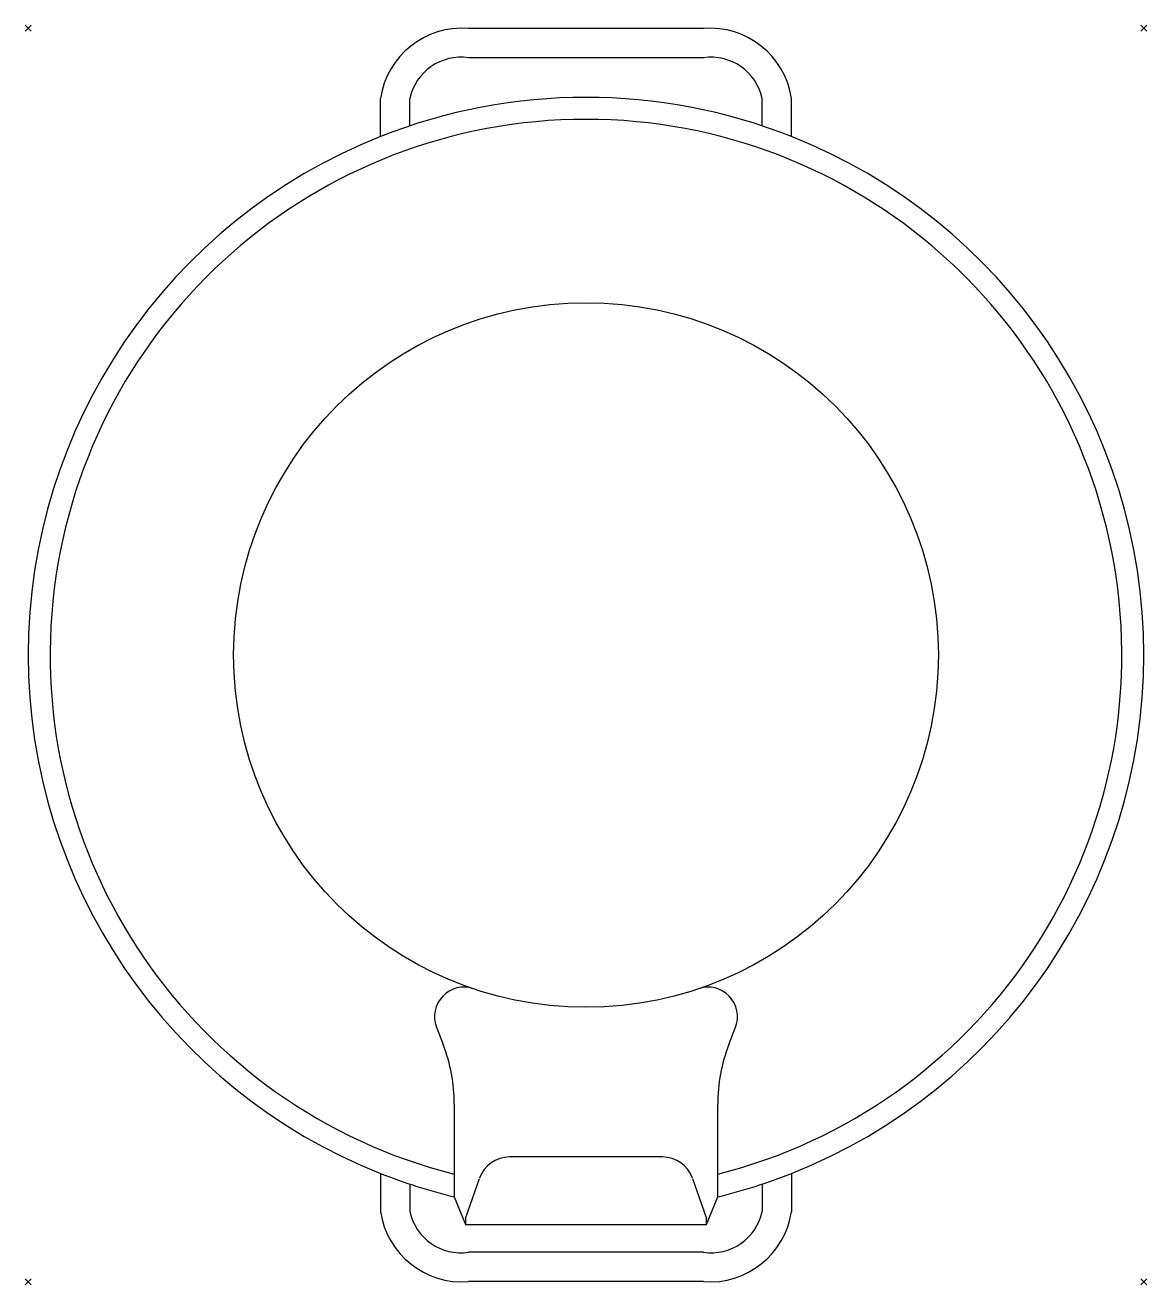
# Model space of a CAD drawing. Header units: millimetres. Extents: x -1 to 381, y -428 to 1.
import ezdxf

# ---------------------------------------------------------------- set-up
doc = ezdxf.new("R2010")
doc.units = ezdxf.units.MM
doc.header["$PDMODE"] = 3
for name, color, linetype in [('IQ_200_2D', 1, 'Continuous'), ('IQ_204_2D', 7, 'Continuous'), ('IQ_INS_3D', 3, 'Continuous')]:
    doc.layers.add(name, color=color, linetype=linetype)

msp = doc.modelspace()

# ---------------------------------------------------------------- linework, layer by layer
at = {"layer": 'IQ_200_2D'}
for p, q in [((230, -0.08), (150, -0.08)), ((120, -36.95), (120, -23.99)), ((260, -36.95), (260, -23.99)), ((120, -390.22), (120, -403.18)), ((260, -390.22), (260, -403.18)), ((230, -427.08), (150, -427.08))]:
    msp.add_line(p, q, dxfattribs=at)
for centre, radius, start, end in [((147.83, -28.14), 28.14, 85.5877, 171.5184), ((232.17, -28.14), 28.14, 8.4816, 94.4123), ((190, -213.58), 190, 111.618, 248.382), ((190, -213.58), 190, 291.618, 68.382), ((147.83, -399.03), 28.14, 188.4816, 274.4123), ((232.17, -399.03), 28.14, 265.5877, 351.5184)]:
    msp.add_arc(centre, radius, start, end, dxfattribs=at)
at = {"layer": 'IQ_204_2D'}
for p, q in [((230, -10.08), (150, -10.08)), ((130, -33.31), (130, -23.99)), ((250, -33.31), (250, -23.99)), ((139.08, -340.34), (141.37, -346.29)), ((238.63, -346.29), (240.92, -340.34)), ((145.15, -366.67), (145.15, -398.21)), ((234.85, -398.21), (234.85, -366.67)), ((216.07, -384.61), (163.93, -384.61)), ((130, -393.86), (130, -403.18)), ((149, -405.61), (153.72, -391.89)), ((226.28, -391.89), (231, -405.61)), ((250, -393.86), (250, -403.18)), ((145.15, -398.21), (149, -407.61)), ((231, -407.61), (234.85, -398.21)), ((149, -405.61), (149, -407.61)), ((149, -407.61), (231, -407.61)), ((231, -407.61), (231, -405.61)), ((230, -417.08), (150, -417.08))]:
    msp.add_line(p, q, dxfattribs=at)
msp.add_circle((190, -213.58), 120, dxfattribs=at)
for centre, radius, start, end in [((147.42, -27.71), 17.81, 81.6767, 167.9542), ((232.58, -27.71), 17.81, 12.0458, 98.3233), ((190, -213.58), 190, 68.382, 111.618), ((190, -213.58), 182.5, 284.2272, 255.7728), ((148.42, -336.75), 10, 71.3467, 201), ((231.58, -336.75), 10, 339, 108.6533), ((88.29, -366.67), 56.86, 0, 21), ((291.71, -366.67), 56.86, 159, 180), ((163.93, -395.4), 10.79, 90, 161), ((216.07, -395.4), 10.79, 19, 90), ((190, -213.58), 190, 248.382, 256.3456), ((190, -213.58), 190, 283.6544, 291.618), ((147.42, -399.46), 17.81, 192.0458, 278.3233), ((232.58, -399.46), 17.81, 261.6767, 347.9542)]:
    msp.add_arc(centre, radius, start, end, dxfattribs=at)
at = {"layer": 'IQ_INS_3D'}
for p in [(0, 0), (380, 0), (0, -427.17), (380, -427.17)]:
    msp.add_point(p, dxfattribs=at)

doc.saveas('drawing.dxf')
